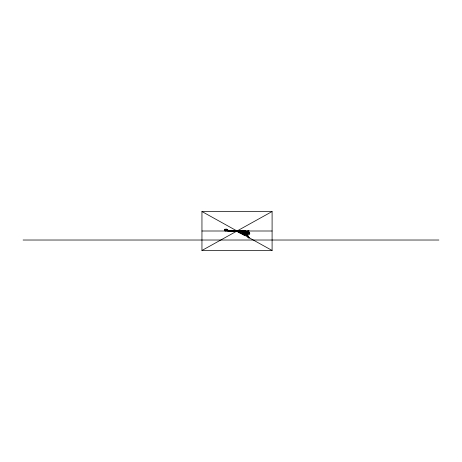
<?xml version="1.0" encoding="UTF-8"?>
<svg xmlns="http://www.w3.org/2000/svg" width="462" height="462" viewBox="0 0 462 462"><rect width="100%" height="100%" fill="white"/><g stroke="black" fill="none" stroke-linecap="round" stroke-linejoin="round"><path stroke-width="0.69" d="M239.686 231.439L239.686 230.879M239.859 231.035L239.818 231.791L240.182 231.791L240.182 231.266M239.94 231.791L239.94 231.035M240.061 231.791L240.061 231.266M241.551 231.283L241.551 230.879L241.701 231.283M241.932 233.402L241.932 230.879M242.325 233.639L242.313 230.879M243.953 234.852L245.871 234.852L245.871 234.523L243.659 234.523L243.659 233.697A0.826 0.676 -90 0 0 243.636 233.483M243.665 230.879L243.665 231.462L242.307 231.462L243.988 231.462L243.988 230.879L239.16 230.879M243.988 234.523L243.988 235.187L244.479 235.187L244.479 234.523M244.184 231.462L243.988 230.809M244.594 234.523L244.086 234.783M244.658 233.327L244.929 232.64L244.929 233.327L245.426 233.674L244.929 233.327M245.155 234.523L245.155 233.674M245.426 234.852L245.426 232.294M245.674 234.523L245.674 233.293L246.09 233.021L245.235 231.092M230.474 230.809L230.48 231.225M235.984 230.243L235.36 231.202M243.89 232.473L242.44 234.211M246.234 233.091L245.466 231.323L245.767 231.323M242.019 233.374L243.867 232.455L242.342 234.17M230.804 230.809L230.734 231.191M242.325 232.9L243.208 232.629M248.302 231.976L249.746 233.905L247.049 233.905L246.991 234.263L248.937 237.942M228.222 230.734A0.826 0.676 90 0 1 228.898 230.809L226.628 229.152L226.085 229.758L226.316 230.105M244.589 231.266L244.623 231.774M245.588 232.161L245.634 230.85M244.745 231.676C244.854 230.33 245.709 232.363 244.479 231.664L242.336 232.917A0.826 0.676 -90 0 0 241.99 233.483L242.065 233.986L242.036 233.477M242.232 233.605C242.723 234.217 242.273 233.039 242.342 234.02M228.026 231.191C228.702 230.411 227.905 230.411 227.685 231.191M228.54 231.202L228.621 231.012A0.826 0.676 90 0 1 229.787 231.133M235.845 231.196L235.672 230.85L235.493 231.219M242.712 234.003L242.481 233.229L242.094 233.974M244.739 231.017C245.466 230.838 244.011 231.191 244.577 231.658M245.588 231.849L245.732 231.849A0.826 0.676 -90 0 0 245.744 231.202L246.725 233.31L249.676 233.31L249.567 233.766L248.417 231.878M225.34 230.636L224.492 229.914L224.93 229.152L226.871 229.522L226.091 230.873L224.89 230.873M225.658 230.503L226.224 229.857L225.658 230.503L226.091 230.873L225.41 230.503L226.432 229.152L226.871 229.522M226.085 229.758L226.628 229.152M226.149 230.347L225.849 230.873L224.492 229.914M225.854 230.503L226.293 230.873L227.067 229.522M227.396 229.522L226.293 230.873M247.493 231.82L247.811 231.658M247.568 231.658L248.013 231.728L248.013 231.243M228.505 231.191L228.886 230.977L228.678 231.231M229.539 231.277L228.216 231.202L228.563 230.734A0.826 0.676 90 0 1 229.239 230.809M235.782 231.196L235.614 230.908L235.574 231.225M244.912 232.409L242.7 234.384A0.826 0.676 90 0 1 242.544 234.477M244.56 232.681L244.063 232.634L244.6 232.681L243.064 234.24A0.826 0.676 90 0 0 243.162 234.061M246.258 231.341C246.702 230.203 245.397 231.497 246.217 231.41A0.826 0.676 -90 0 1 245.928 232.161L247.43 230.873L249.162 230.873L247.106 232.634L244.329 232.681M245.599 233.195L245.94 233.304L245.951 232.894M243.295 233.483A0.826 0.676 -90 0 1 243.318 233.697A0.826 0.676 90 0 1 243.156 234.24L243.024 234.384A0.826 0.676 90 0 1 242.868 234.477M241.684 233.968A0.826 0.676 90 0 1 241.944 233.015L244.837 231.035M244.641 232.409L244.981 233.015L245.432 232.634M244.981 233.015L245.703 232.634L245.374 232.634M246.812 232.865L247.124 232.594M247.257 233.096L247.817 232.825L247.257 233.096L246.46 232.681M245.258 233.015L245.079 232.311A0.826 0.676 -90 0 1 244.768 232.115M245.703 232.634L245.258 233.015L244.906 232.403M247.863 231.364L247.961 231.757L247.361 232.016L247.961 231.757L247.921 231.243M247.049 233.905L249.746 233.905M228.909 231.231L229.239 231.214M242.452 234.165C246.396 230.515 240.754 234.494 242.983 232.513M243.584 232.415L243.878 232.484M201.952 250.468L272.095 211.532L272.095 250.468L201.952 250.468L201.952 211.532L272.095 211.532M236.729 231.162L237.324 230.838M242.51 233.114A0.826 0.676 -90 0 1 242.648 232.987L242.325 232.975L243.434 232.374M242.342 233.379L242.238 233.951M238.346 230.908L238.392 231.075M228.915 231.052L229.308 231.017M231.826 230.879L231.976 231.289M232.247 231.035L234.581 231.035M226.01 229.891L226.328 230.018L226.045 229.828M228.153 230.711L228.499 230.711M227.714 230.804L228.055 230.804M234.892 230.879L230.059 230.879L230.059 231.462L230.064 230.809M201.952 231L272.095 231M229.268 231.115L230.544 231.115M245.836 231.202L245.513 231.202L248.868 237.884M239.686 231.283L242.313 231.289M247.863 231.82L248.111 231.254M245.489 231.445L245.79 231.445M245.484 231.566L245.784 231.566M244.207 231.664C245.582 232.421 245.507 230.382 246.194 232.888M247.661 231.757L248.059 231.722M243.896 231.93L244.386 232.305M238.161 232.034L240.806 232.034M243.982 232.097L242.1 232.917L242.85 232.958A0.826 0.676 90 0 0 242.336 232.917M244.49 230.809A0.826 0.676 -90 0 0 244.323 231.959L244.675 232.115A0.826 0.676 -90 0 0 245.172 232.305M248.723 233.281L247.724 232.167A0.693 0.566 -90 0 1 247.361 231.884M240.806 232.605L239.154 232.605L239.166 231.439L240.8 231.439L240.806 232.952L239.634 232.952M244.444 232.115L245.986 233.61L244.675 232.115M241.944 233.697L242.625 233.697M249.105 237.884L246.714 233.691L246.102 234.217L248.14 237.641M243.307 233.795L243.653 233.795M247.355 235.926L245.749 233.61M242.833 234.24L243.156 234.24M242.983 234.523L243.659 234.523M23.1 240.021L438.9 240.021M241.932 231.289L242.458 231.289M240.806 232.952L240.061 232.946L240.061 232.605M249.815 233.553L246.945 233.691M246.841 234.072L249.451 233.859L248.55 232.444M245.738 233.304L246.027 233.322M235.66 230.902L235.66 231.248M247.765 231.716L247.909 231.277M244.947 231L245.287 231.208M246.772 232.409L247.568 232.831M236.729 230.838L237.324 231.162M201.952 211.532L272.095 250.468M238.519 230.775L238.692 231.202L238.069 231.398L238.069 231.901M244.617 231.86L245.859 233.258M247.366 231.768L247.655 232.016M225.225 229.152L225.664 229.522M244.739 231.907L245.027 232.305M248.614 232.444L249.549 233.859M249.676 233.31L248.348 231.243A0.693 0.566 -90 0 1 248.383 231.606L248.62 231.606A0.693 0.566 -90 0 0 248.302 230.856M248.111 231.243L249.44 233.31M247.54 231.728L248.487 233.281M247.84 236.249L248.516 237.439L247.869 236.18M246.945 234.361L248.926 237.97M245.813 231.832L245.432 231.012A0.826 0.676 -90 0 0 245.166 230.734M234.367 230.879L234.367 231.283M234.072 230.602L234.072 231.404M233.431 230.879L233.431 231.283M232.502 231.283L232.357 231.035M232.12 230.879L232.12 231.283M231.739 230.879L231.826 231.289M231.595 231.289L231.427 230.879L231.433 231.289M231.214 230.879L231.214 231.289M230.388 230.879L230.388 231.462M239.98 231.439L239.98 232.034M239.899 232.605L239.899 232.946M238.161 231.347L238.161 232.38M231.416 231.462L231.416 230.809L229.862 230.809L229.862 231.462M231.214 230.809L231.214 231.462M244.646 231.959A0.826 0.676 -90 0 1 244.589 231.133M243.324 234.413A0.826 0.676 -90 0 0 243.636 233.911L243.295 233.911A0.826 0.676 -90 0 1 242.983 234.413M241.978 233.541A0.826 0.676 90 0 1 242.267 233.015L242.423 232.917A0.826 0.676 90 0 1 242.769 232.888M245.778 233.991A0.693 0.566 90 0 1 245.588 234.263M229.366 230.954A0.826 0.676 90 0 1 229.464 231.133M244.184 234.523L244.184 235.187L244.184 234.523M224.798 229.897L225.225 230.29L224.798 229.897M243.867 231.884L244.41 232.848L243.861 231.889"/></g></svg>
